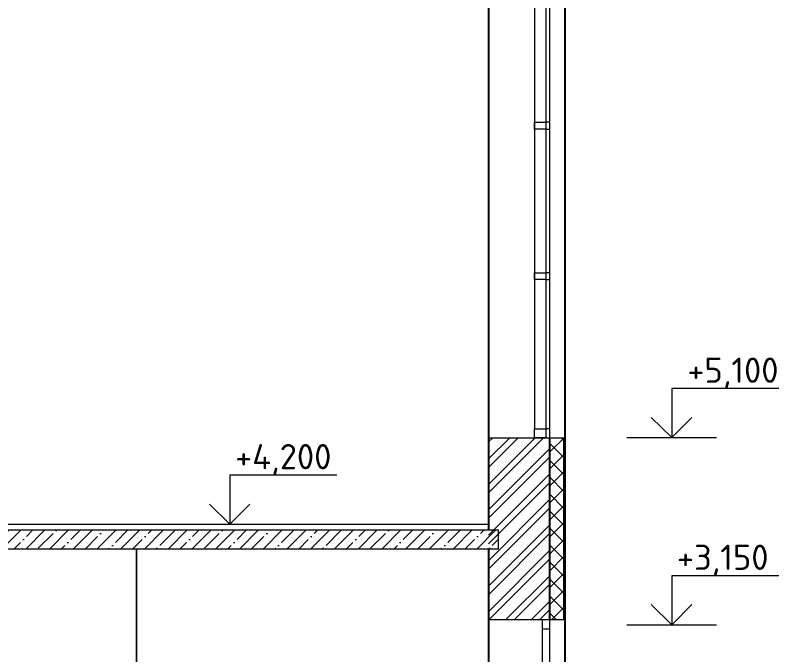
# Model space of a CAD drawing. Header units: millimetres. Extents: x -136099598 to 9192475, y 0 to 779331.
# Drawn here: x 321566 to 329524, y 291391 to 298051 of the extents above; entities that cross this region are included whole.
import ezdxf

# ---------------------------------------------------------------- set-up
doc = ezdxf.new("R2010")
doc.units = ezdxf.units.MM
doc.header["$MEASUREMENT"] = 0
doc.layers.get('0').update_dxf_attribs({"color": 250, "lineweight": 9})
for name, color, linetype, lineweight in [('_Фасад', 7, 'Continuous', 9), ('СТЕНЫ кирпич ЛИДЕР', 250, 'Continuous', 15), ('Фасад_тонкие', 7, 'Continuous', 5), ('фасады', 7, 'Continuous', 9), ('Штриховка', 7, 'Continuous', 5)]:
    doc.layers.add(name, color=color, linetype=linetype, lineweight=lineweight)
doc.layers.add('PDF _0', color=7, linetype='Continuous')
doc.styles.add('PDF ISOCPEUR', font='isocpeur.ttf')

msp = doc.modelspace()

# ---------------------------------------------------------------- hatches: boundary and pattern name
at = {"ltscale": 40, "true_color": 0x383e42}
h = msp.add_hatch(dxfattribs=at)
h.set_pattern_fill('ANSI32', color=250, scale=500, angle=360)
h.set_pattern_definition([(45, (0, 3259.9), (-132.58252, 132.58252), []), (45, (88.39, 3259.9), (-132.58252, 132.58252), [])])
h.paths.add_polyline_path([(326498.2, 293651.8), (326498.2, 291753.6), (327138.2, 291753.5), (327138.2, 293651.8)])
at = {"ltscale": 100, "transparency": 33554687}
h = msp.add_hatch(dxfattribs=at)
h.set_pattern_fill('ANSI35', color=0, scale=700)
h.set_pattern_definition([(45, (83629.78, 0.09), (-123.74369, 123.74369), []), (45, (83753.52, 0.09), (-123.74369, 123.74369), [218.75, -43.75, 0, -43.75])])
h.paths.add_polyline_path([(315039.9, 292691.8), (326599.9, 292691.8), (326596.5, 292491.8), (315036.5, 292491.8)])
at = {"layer": 'Штриховка', "transparency": 33554636}
h = msp.add_hatch(dxfattribs=at)
h.set_pattern_fill('ANSI37', color=256, scale=1000)
h.set_pattern_definition([(45, (83760.94, -8740.16), (-88.388348, 88.388348), []), (135, (83760.94, -8740.16), (-88.388348, -88.388348), [])])
h.paths.add_polyline_path([(327138.2, 293651.8), (327138.2, 291753.6), (327288, 291753.5), (327288, 293651.8)])

# ---------------------------------------------------------------- linework, layer by layer
at = {"ltscale": 150}
for p, q in [((326978.2, 300060.2, 0), (326978.2, 293743.4, 0)), ((326498.1, 293651.8, 0), (327298.2, 293651.8, 0)), ((315138.2, 292752, -0.2), (326498.1, 292751.8, 0))]:
    msp.add_line(p, q, dxfattribs=at)
at = {"layer": '_Фасад', "lineweight": 0}
for p, q in [((327941.1, 293652.8), (328876.1, 293652.8)), ((323335.1, 292751.9, -0.1), (324270.1, 292751.9, -0.1)), ((327941.1, 291703.6), (328876.1, 291703.6))]:
    msp.add_line(p, q, dxfattribs=at)
at = {"layer": 'СТЕНЫ кирпич ЛИДЕР', "lineweight": 25, "ltscale": 100}
for p, q in [((327298.2, 288085.3), (327297.9, 302392.1, -0.3)), ((326498.1, 300952.1), (326498.1, 292691.8, -0.3)), ((326498.1, 293651.8, 0), (326498.1, 292691.8, -0.3)), ((327138.2, 291753.6, 0.1), (327138.2, 293651.8, 0)), ((327288.1, 291753.6, 0.1), (327288, 293651.8, 0)), ((326498.1, 292491.8), (326498.1, 288493.6, -0.3))]:
    msp.add_line(p, q, dxfattribs=at)
at = {"layer": 'Фасад_тонкие', "lineweight": 0}
for points in [[(329524.3, 294162.7), (328408.6, 294162.7), (328408.6, 293652.8), (328195.2, 293861.7), (328408.6, 293652.8), (328617.5, 293861.7)], [(329524.3, 292213.5), (328408.6, 292213.5), (328408.6, 291703.6), (328195.2, 291912.5), (328408.6, 291703.6), (328617.5, 291912.5)]]:
    msp.add_lwpolyline(points, dxfattribs=at)
at = {"layer": 'Фасад_тонкие', "lineweight": 0, "elevation": -0.1}
msp.add_lwpolyline([(324918.3, 293261.8), (323802.6, 293261.8), (323802.6, 292751.9), (323589.3, 292960.8), (323802.6, 292751.9), (324011.5, 292960.8)], dxfattribs=at)
at = {"layer": 'фасады', "ltscale": 150}
for points in [[(327138.2, 300151.8), (327098.2, 300151.8), (327098.2, 293651.8), (327138.2, 293651.8)], [(327098.2, 296866), (326978.2, 296866), (326978.2, 296937.6), (327098.2, 296937.6)], [(327098.2, 296866), (327138.2, 296866), (327138.2, 296937.6), (327098.2, 296937.6)]]:
    msp.add_lwpolyline(points, close=True, dxfattribs=at)
for points, elevation in [([(327098.2, 295298.3), (326978.2, 295298.3), (326978.2, 295369.9), (327098.2, 295369.9)], 0), ([(327098.2, 295298.3), (327138.2, 295298.3), (327138.2, 295369.9), (327098.2, 295369.9)], 0), ([(327098.2, 293651.8), (326978.2, 293651.8), (326978.2, 293743.4), (327098.2, 293743.4)], 0), ([(327098.2, 293651.8), (327138.2, 293651.8), (327138.2, 293743.4), (327098.2, 293743.4)], 0), ([(326598.2, 292491.8), (315038.2, 292491.8), (315038.2, 292691.8), (326598.2, 292691.8)], -0.3), ([(326498.1, 289453.6), (327298.2, 289453.6), (327298.2, 291753.6), (326498.1, 291753.6)], -0.2), ([(327138.2, 291753.6), (327058.2, 291753.6), (327058.2, 289453.6), (327138.2, 289453.6)], 0), ([(327058.2, 291661.9), (327138.2, 291661.9), (327138.2, 291753.6), (327058.2, 291753.6)], 0.1)]:
    msp.add_lwpolyline(points, close=True, dxfattribs=dict(at, elevation=elevation))
msp.add_lwpolyline([(322827.9, 292491.8), (322827.9, 288493.6), (322827.9, 288493.6), (322827.9, 292491.8)], dxfattribs=at)

# ---------------------------------------------------------------- texts
at = {"layer": 'PDF _0', "color": 18, "lineweight": 0, "true_color": 0x000000, "char_height": 262.49, "attachment_point": 7, "style": 'PDF ISOCPEUR'}
for s, insert in [('+5,100', (328571.6, 294162.7)), ('+4,200', (323856.8, 293261.8, -0.1)), ('+3,150', (328462.7, 292213.5))]:
    msp.add_mtext(s, dxfattribs=dict(at, insert=insert))

doc.saveas('drawing.dxf')
